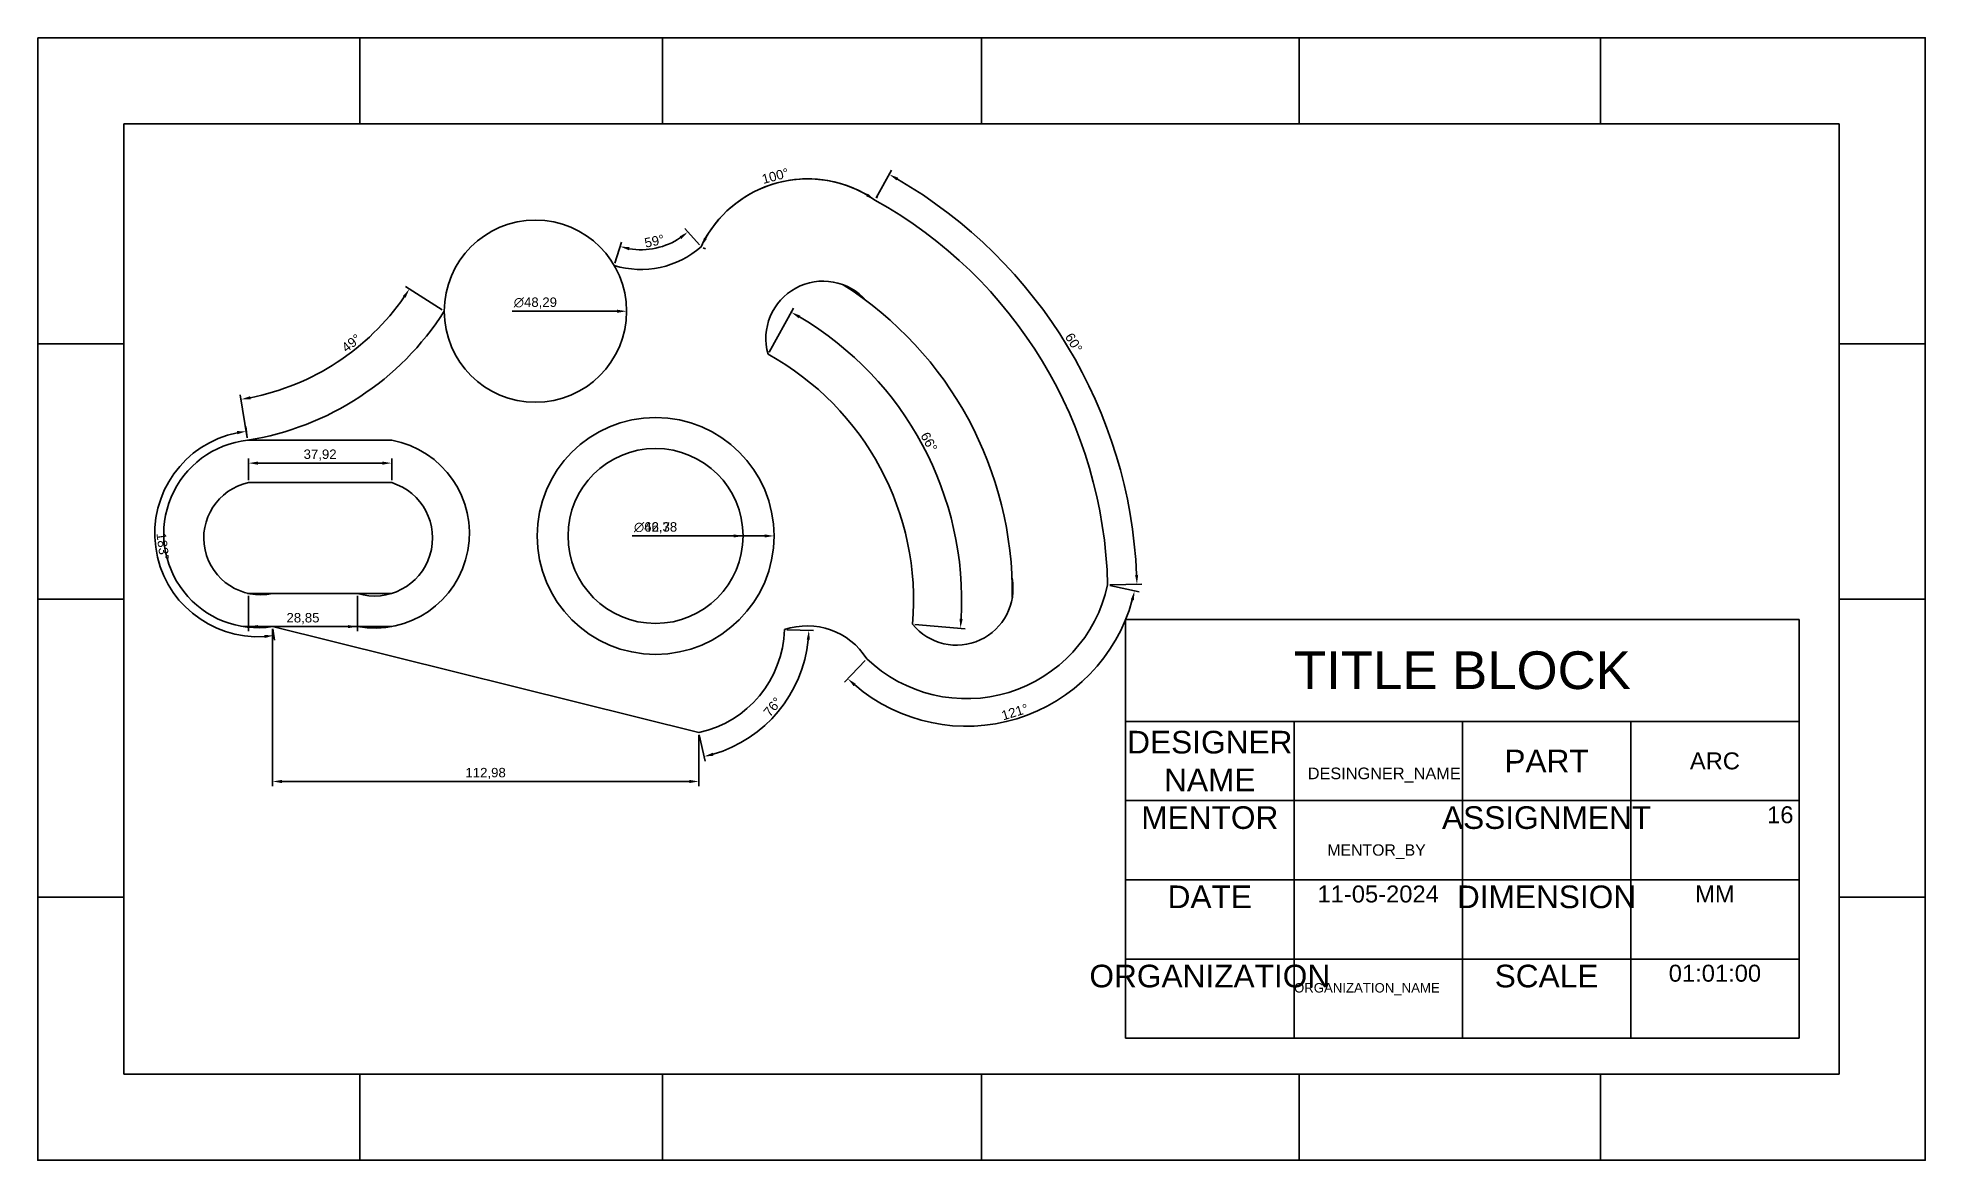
# Model space of a CAD drawing. Header units: millimetres. Extents: x 2595 to 3095, y 1259 to 1557.
import ezdxf

# ---------------------------------------------------------------- set-up
doc = ezdxf.new("R2010")
doc.units = ezdxf.units.MM
doc.styles.get("Standard").update_dxf_attribs({"font": 'arial.ttf'})
doc.dimstyles.new('ISO-25', dxfattribs={"dimtxt": 2.5, "dimasz": 2.5, "dimexe": 1.2465, "dimexo": 0.624, "dimtad": 1, "dimtxsty": 'Standard', "dimcen": 2.5, "dimclrd": 3, "dimclre": 5, "dimadec": 0, "dimazin": 0, "dimtfac": 1, "dimtmove": 0, "dimatfit": 3, "dimfxl": 1, "dimlwd": 25, "dimarcsym": 0})

# ---------------------------------------------------------------- blocks, each defined once
blk = doc.blocks.new('*D1')
at = {"color": 5, "lineweight": -2, "transparency": 16777216}
for p, q in [((2650.86, 1439.36), (2650.86, 1445.16)), ((2688.78, 1439.36), (2688.78, 1445.16))]:
    blk.add_line(p, q, dxfattribs=at)
at = {"color": 3, "lineweight": 25, "transparency": 16777216}
blk.add_line((2653.36, 1443.91), (2686.28, 1443.91), dxfattribs=at)
at = {"color": 3, "transparency": 16777216}
for points in [[(2653.36, 1444.33), (2653.36, 1443.49), (2650.86, 1443.91)], [(2686.28, 1444.33), (2686.28, 1443.49), (2688.78, 1443.91)]]:
    blk.add_solid(points, dxfattribs=at)
at = {"layer": 'Defpoints', "color": 0, "transparency": 16777216}
for p in [(2688.78, 1443.91), (2650.86, 1438.74), (2688.78, 1438.74)]:
    blk.add_point(p, dxfattribs=at)
at = {"color": 0, "transparency": 16777216, "insert": (2669.82, 1446.04), "char_height": 2.5, "attachment_point": 5}
blk.add_mtext('37,92', dxfattribs=at)
blk = doc.blocks.new('*D2')
at = {"color": 5, "lineweight": -2, "transparency": 16777216}
for p, q in [((2650.86, 1408.74), (2650.86, 1399.33)), ((2679.71, 1408.74), (2679.71, 1399.33))]:
    blk.add_line(p, q, dxfattribs=at)
at = {"color": 3, "lineweight": 25, "transparency": 16777216}
blk.add_line((2653.36, 1400.58), (2677.21, 1400.58), dxfattribs=at)
at = {"color": 3, "transparency": 16777216}
for points in [[(2653.36, 1400.99), (2653.36, 1400.16), (2650.86, 1400.58)], [(2677.21, 1400.99), (2677.21, 1400.16), (2679.71, 1400.58)]]:
    blk.add_solid(points, dxfattribs=at)
at = {"layer": 'Defpoints', "color": 0, "transparency": 16777216}
for p in [(2650.86, 1409.36), (2679.71, 1409.36), (2679.71, 1400.58)]:
    blk.add_point(p, dxfattribs=at)
at = {"color": 0, "transparency": 16777216, "insert": (2665.28, 1402.7), "char_height": 2.5, "attachment_point": 5}
blk.add_mtext('28,85', dxfattribs=at)
blk = doc.blocks.new('*D3')
at = {"color": 5, "lineweight": -2, "transparency": 16777216}
for p, q in [((2657.18, 1399.95), (2657.18, 1358.27)), ((2770.16, 1371.84), (2770.16, 1358.27))]:
    blk.add_line(p, q, dxfattribs=at)
at = {"color": 3, "lineweight": 25, "transparency": 16777216}
blk.add_line((2659.68, 1359.52), (2767.66, 1359.52), dxfattribs=at)
at = {"color": 3, "transparency": 16777216}
for points in [[(2659.68, 1359.93), (2659.68, 1359.1), (2657.18, 1359.52)], [(2767.66, 1359.93), (2767.66, 1359.1), (2770.16, 1359.52)]]:
    blk.add_solid(points, dxfattribs=at)
at = {"layer": 'Defpoints', "color": 0, "transparency": 16777216}
for p in [(2657.18, 1400.58), (2770.16, 1372.46), (2770.16, 1359.52)]:
    blk.add_point(p, dxfattribs=at)
at = {"color": 0, "transparency": 16777216, "insert": (2713.67, 1361.64), "char_height": 2.5, "attachment_point": 5}
blk.add_mtext('112,98', dxfattribs=at)
blk = doc.blocks.new('*D4')
at = {"color": 3, "lineweight": 25, "transparency": 16777216}
blk.add_line((2720.66, 1484.18), (2748.51, 1484.18), dxfattribs=at)
at = {"color": 3, "transparency": 16777216}
blk.add_solid([(2748.51, 1484.59), (2748.51, 1483.76), (2751.01, 1484.18)], dxfattribs=at)
at = {"layer": 'Defpoints', "color": 0, "transparency": 16777216}
for p in [(2702.72, 1484.18), (2751.01, 1484.18)]:
    blk.add_point(p, dxfattribs=at)
at = {"color": 0, "transparency": 16777216, "insert": (2726.86, 1486.34), "char_height": 2.5, "attachment_point": 5}
blk.add_mtext('∅48,29', dxfattribs=at)
blk = doc.blocks.new('*D5')
at = {"color": 3, "lineweight": 25, "transparency": 16777216}
blk.add_line((2752.49, 1424.6), (2779.39, 1424.6), dxfattribs=at)
at = {"color": 3, "transparency": 16777216}
blk.add_solid([(2779.39, 1425.02), (2779.39, 1424.19), (2781.89, 1424.6)], dxfattribs=at)
at = {"layer": 'Defpoints', "color": 0, "transparency": 16777216}
for p in [(2735.5, 1424.6), (2781.89, 1424.6)]:
    blk.add_point(p, dxfattribs=at)
at = {"color": 0, "transparency": 16777216, "insert": (2758.7, 1426.77), "char_height": 2.5, "attachment_point": 5}
blk.add_mtext('∅46,38', dxfattribs=at)
blk = doc.blocks.new('*D6')
at = {"color": 3, "lineweight": 25, "transparency": 16777216}
blk.add_line((2752.49, 1424.6), (2787.58, 1424.6), dxfattribs=at)
at = {"color": 3, "transparency": 16777216}
blk.add_solid([(2787.58, 1425.02), (2787.58, 1424.19), (2790.08, 1424.6)], dxfattribs=at)
at = {"layer": 'Defpoints', "color": 0, "transparency": 16777216}
for p in [(2727.31, 1424.6), (2790.08, 1424.6)]:
    blk.add_point(p, dxfattribs=at)
at = {"color": 0, "transparency": 16777216, "insert": (2758.7, 1426.77), "char_height": 2.5, "attachment_point": 5}
blk.add_mtext('∅62,78', dxfattribs=at)
blk = doc.blocks.new('*D7')
at = {"color": 5, "lineweight": -2, "transparency": 16777216}
for p, q in [((2788.83, 1473.32), (2795.28, 1484.99)), ((2827.43, 1401.14), (2840.72, 1400.02))]:
    blk.add_line(p, q, dxfattribs=at)
at = {"color": 3, "lineweight": 25, "transparency": 16777216}
blk.add_arc((2752.42, 1407.43), 87.37, 356.8427, 59.4358, dxfattribs=at)
at = {"color": 3, "transparency": 16777216}
for points in [[(2796.64, 1482.3), (2797.05, 1483.02), (2794.67, 1483.9)], [(2840.07, 1402.59), (2839.24, 1402.65), (2839.48, 1400.13)]]:
    blk.add_solid(points, dxfattribs=at)
at = {"layer": 'Defpoints', "color": 0, "transparency": 16777216}
for p in [(2788.52, 1472.77), (2835.9, 1433.21), (2752.42, 1407.43), (2826.81, 1401.19)]:
    blk.add_point(p, dxfattribs=at)
at = {"color": 0, "transparency": 16777216, "insert": (2831.14, 1449.53), "char_height": 2.5, "attachment_point": 5, "rotation": 298.1392}
blk.add_mtext('66°', dxfattribs=at)
blk = doc.blocks.new('*D8')
at = {"color": 5, "lineweight": -2, "transparency": 16777216}
for p, q in [((2650.51, 1450.61), (2650.18, 1453.6)), ((2657.27, 1399.96), (2657.74, 1396.99))]:
    blk.add_line(p, q, dxfattribs=at)
at = {"color": 3, "lineweight": 25, "transparency": 16777216}
blk.add_arc((2653.33, 1425.21), 27.32, 101.573, 273.6314, dxfattribs=at)
at = {"color": 3, "transparency": 16777216}
for points in [[(2647.79, 1452.39), (2647.92, 1451.56), (2650.32, 1452.36)], [(2655.02, 1398.36), (2655.11, 1397.53), (2657.55, 1398.22)]]:
    blk.add_solid(points, dxfattribs=at)
at = {"layer": 'Defpoints', "color": 0, "transparency": 16777216}
for p in [(2650.58, 1449.99), (2628.15, 1435.81), (2653.33, 1425.21), (2657.18, 1400.58)]:
    blk.add_point(p, dxfattribs=at)
at = {"color": 0, "transparency": 16777216, "insert": (2628.14, 1421.85), "char_height": 2.5, "attachment_point": 5, "rotation": 277.6022}
blk.add_mtext('183°', dxfattribs=at)
blk = doc.blocks.new('*D9')
at = {"color": 5, "lineweight": -2, "transparency": 16777216}
for p, q in [((2817.13, 1514.2), (2821.21, 1521.54)), ((2879.09, 1411.62), (2887.49, 1411.82))]:
    blk.add_line(p, q, dxfattribs=at)
at = {"color": 3, "lineweight": 25, "transparency": 16777216}
blk.add_arc((2758.51, 1408.79), 127.76, 2.4685, 59.8002, dxfattribs=at)
at = {"color": 3, "transparency": 16777216}
for points in [[(2822.57, 1518.85), (2822.99, 1519.57), (2820.61, 1520.45)], [(2886.57, 1414.3), (2885.74, 1414.28), (2886.24, 1411.79)]]:
    blk.add_solid(points, dxfattribs=at)
at = {"layer": 'Defpoints', "color": 0, "transparency": 16777216}
for p in [(2816.83, 1513.65), (2877.63, 1455), (2878.47, 1411.61), (2758.51, 1408.79)]:
    blk.add_point(p, dxfattribs=at)
at = {"color": 0, "transparency": 16777216, "insert": (2869.5, 1475.83), "char_height": 2.5, "attachment_point": 5, "rotation": 301.1343}
blk.add_mtext('60°', dxfattribs=at)
blk = doc.blocks.new('*D10')
at = {"color": 5, "lineweight": -2, "transparency": 16777216}
for p, q in [((2817.19, 1514.17), (2817.54, 1514.68)), ((2771.32, 1501.01), (2771.89, 1500.75))]:
    blk.add_line(p, q, dxfattribs=at)
at = {"color": 3, "lineweight": 25, "transparency": 16777216}
blk.add_arc((2799, 1488.1), 31.16, 59.6912, 150.3855, dxfattribs=at)
at = {"color": 3, "transparency": 16777216}
for points in [[(2814.95, 1515.35), (2814.5, 1514.65), (2816.83, 1513.65)], [(2772.28, 1503.31), (2771.54, 1503.69), (2770.76, 1501.28)]]:
    blk.add_solid(points, dxfattribs=at)
at = {"layer": 'Defpoints', "color": 0, "transparency": 16777216}
for p in [(2799.87, 1519.25), (2816.83, 1513.65), (2770.76, 1501.28), (2799, 1488.1)]:
    blk.add_point(p, dxfattribs=at)
at = {"color": 0, "transparency": 16777216, "insert": (2790.42, 1520.03), "char_height": 2.5, "attachment_point": 5, "rotation": 15.0383}
blk.add_mtext('100°', dxfattribs=at)
blk = doc.blocks.new('*D11')
at = {"color": 5, "lineweight": -2, "transparency": 16777216}
for p, q in [((2702.19, 1484.51), (2692.43, 1490.73)), ((2650.49, 1450.61), (2648.67, 1462.04))]:
    blk.add_line(p, q, dxfattribs=at)
at = {"color": 3, "lineweight": 25, "transparency": 16777216}
blk.add_arc((2638.71, 1524.95), 64.94, 281.2095, 325.2986, dxfattribs=at)
at = {"color": 3, "transparency": 16777216}
for points in [[(2691.75, 1488.21), (2692.44, 1487.75), (2693.48, 1490.06)], [(2651.4, 1460.84), (2651.26, 1461.66), (2648.87, 1460.81)]]:
    blk.add_solid(points, dxfattribs=at)
at = {"layer": 'Defpoints', "color": 0, "transparency": 16777216}
for p in [(2638.71, 1524.95), (2702.72, 1484.18), (2666.33, 1466.18), (2650.58, 1449.99)]:
    blk.add_point(p, dxfattribs=at)
at = {"color": 0, "transparency": 16777216, "insert": (2678.09, 1475.73), "char_height": 2.5, "attachment_point": 5, "rotation": 38.6686}
blk.add_mtext('49°', dxfattribs=at)
blk = doc.blocks.new('*D12')
at = {"color": 5, "lineweight": -2, "transparency": 16777216}
for p, q in [((2770.34, 1501.74), (2766.45, 1506.14)), ((2747.92, 1496.91), (2749.65, 1502.52))]:
    blk.add_line(p, q, dxfattribs=at)
at = {"color": 3, "lineweight": 25, "transparency": 16777216}
blk.add_arc((2754.83, 1519.28), 18.79, 260.465, 303.8719, dxfattribs=at)
at = {"color": 3, "transparency": 16777216}
for points in [[(2751.62, 1500.35), (2751.81, 1501.16), (2749.29, 1501.33)], [(2765.05, 1504.01), (2765.56, 1503.35), (2767.28, 1505.21)]]:
    blk.add_solid(points, dxfattribs=at)
at = {"layer": 'Defpoints', "color": 0, "transparency": 16777216}
for p in [(2754.83, 1519.28), (2755.61, 1500.51), (2770.76, 1501.28), (2747.74, 1496.31)]:
    blk.add_point(p, dxfattribs=at)
at = {"color": 0, "transparency": 16777216, "insert": (2758.39, 1502.77), "char_height": 2.5, "attachment_point": 5, "rotation": 12.1684}
blk.add_mtext('59°', dxfattribs=at)
blk = doc.blocks.new('*D13')
at = {"color": 5, "lineweight": -2, "transparency": 16777216}
for p, q in [((2879.08, 1411.48), (2886.82, 1409.8)), ((2814.22, 1391.61), (2808.75, 1385.88))]:
    blk.add_line(p, q, dxfattribs=at)
at = {"color": 3, "lineweight": 25, "transparency": 16777216}
blk.add_arc((2841.09, 1419.71), 45.55, 229.4312, 344.629, dxfattribs=at)
at = {"color": 3, "transparency": 16777216}
for points in [[(2884.61, 1407.73), (2885.41, 1407.53), (2885.61, 1410.06)], [(2811.18, 1384.8), (2811.74, 1385.41), (2809.61, 1386.78)]]:
    blk.add_solid(points, dxfattribs=at)
at = {"layer": 'Defpoints', "color": 0, "transparency": 16777216}
for p in [(2841.09, 1419.71), (2878.47, 1411.61), (2814.65, 1392.06), (2838.53, 1374.23)]:
    blk.add_point(p, dxfattribs=at)
at = {"color": 0, "transparency": 16777216, "insert": (2853.88, 1377.95), "char_height": 2.5, "attachment_point": 5, "rotation": 17.0301}
blk.add_mtext('121°', dxfattribs=at)
blk = doc.blocks.new('*D14')
at = {"color": 5, "lineweight": -2, "transparency": 16777216}
for p, q in [((2793.47, 1399.76), (2800.57, 1399.56)), ((2770.29, 1371.85), (2771.8, 1364.91))]:
    blk.add_line(p, q, dxfattribs=at)
at = {"color": 3, "lineweight": 25, "transparency": 16777216}
blk.add_arc((2764.03, 1400.63), 35.31, 286.3294, 354.2608, dxfattribs=at)
at = {"color": 3, "transparency": 16777216}
for points in [[(2798.75, 1397.12), (2799.58, 1397.07), (2799.32, 1399.59)], [(2774.06, 1366.34), (2773.85, 1367.15), (2771.54, 1366.13)]]:
    blk.add_solid(points, dxfattribs=at)
at = {"layer": 'Defpoints', "color": 0, "transparency": 16777216}
for p in [(2764.03, 1400.63), (2792.84, 1399.78), (2770.16, 1372.46), (2785.58, 1372.66)]:
    blk.add_point(p, dxfattribs=at)
at = {"color": 0, "transparency": 16777216, "insert": (2789.73, 1379.29), "char_height": 2.5, "attachment_point": 5, "rotation": 50.2951}
blk.add_mtext('76°', dxfattribs=at)
blk = doc.blocks.new('*T15')
at = {"color": 0, "linetype": 'ByBlock', "lineweight": -2, "transparency": 16777216}
for p, q in [((0, 0), (178.44, 0)), ((0, 0), (0, -111)), ((178.44, 0), (178.44, -111)), ((0, -27), (178.44, -27)), ((44.61, -27), (44.61, -111)), ((89.22, -27), (89.22, -111)), ((133.83, -27), (133.83, -111)), ((0, -48), (178.44, -48)), ((0, -69), (178.44, -69)), ((0, -90), (178.44, -90)), ((0, -111), (178.44, -111))]:
    blk.add_line(p, q, dxfattribs=at)
at = {"color": 0, "transparency": 16777216}
for s, insert, char_height, width, attachment_point in [('TITLE BLOCK', (89.22, -13.5), 10, 175.4389, 5), ('DESIGNER NAME', (22.3, -37.5), 6, 41.6097, 5), ('PART', (111.52, -37.5), 6, 41.6097, 5), ('ARC', (156.13, -37.5), 4.5, 41.6097, 5), ('MENTOR', (22.3, -49.5), 6, 41.6097, 2), ('ASSIGNMENT', (111.52, -49.5), 6, 41.6097, 2), ('16', (176.94, -49.5), 4.5, 41.6097, 3), ('DATE', (22.3, -70.5), 6, 41.6097, 2), ('11-05-2024', (66.91, -70.5), 4.5, 41.6097, 2), ('DIMENSION', (111.52, -70.5), 6, 41.6097, 2), ('MM', (156.13, -70.5), 4.5, 41.6097, 2), ('ORGANIZATION', (22.3, -91.5), 6, 41.6097, 2), ('SCALE', (111.52, -91.5), 6, 41.6097, 2), ('01:01:00', (156.13, -91.5), 4.5, 41.6097, 2)]:
    blk.add_mtext(s, dxfattribs=dict(at, insert=insert, char_height=char_height, width=width, attachment_point=attachment_point))

msp = doc.modelspace()

# ---------------------------------------------------------------- linework, layer by layer
for p, q in [((2680.315, 1533.837), (2680.315, 1556.678)), ((2680.315, 1556.678), (2760.492, 1556.678)), ((2760.492, 1556.678), (2760.492, 1533.837)), ((2845.054, 1533.837), (2845.054, 1556.678)), ((2845.054, 1556.678), (2929.24, 1556.678)), ((2929.24, 1556.678), (2929.24, 1533.837)), ((3009.066, 1533.837), (3009.066, 1556.678)), ((2760.492, 1533.837), (2845.054, 1533.837)), ((2929.24, 1533.837), (3009.066, 1533.837)), ((2595.008, 1475.535), (2617.849, 1475.535)), ((2617.849, 1475.535), (2617.849, 1407.892)), ((3072.258, 1475.535), (3095.1, 1475.535)), ((3095.1, 1475.535), (3095.1, 1407.892)), ((2650.583, 1449.991), (2688.78, 1449.991)), ((2650.858, 1438.735), (2688.78, 1438.735)), ((2617.849, 1407.892), (2595.008, 1407.892)), ((2595.008, 1407.892), (2595.008, 1328.861)), ((2688.78, 1409.362), (2650.583, 1409.362)), ((3095.1, 1407.892), (3072.258, 1407.892)), ((3072.258, 1407.892), (3072.258, 1328.861)), ((2649.484, 1400.577), (2688.78, 1400.577)), ((2657.178, 1400.577), (2770.157, 1372.461)), ((2595.008, 1328.861), (2617.849, 1328.861)), ((3072.258, 1328.861), (3095.1, 1328.861)), ((2680.315, 1259.106), (2680.315, 1281.947)), ((2680.315, 1281.947), (2760.492, 1281.947)), ((2760.492, 1281.947), (2760.492, 1259.106)), ((2845.054, 1259.106), (2845.054, 1281.947)), ((2845.054, 1281.947), (2929.24, 1281.947)), ((2929.24, 1281.947), (2929.24, 1259.106)), ((3009.066, 1259.106), (3009.066, 1281.947)), ((2760.492, 1259.106), (2845.054, 1259.106)), ((2929.24, 1259.106), (3009.066, 1259.106))]:
    msp.add_line(p, q)
for points in [[(2595.008, 1556.678), (3095.1, 1556.678), (3095.1, 1259.106), (2595.008, 1259.106)], [(2617.849, 1533.837), (3072.258, 1533.837), (3072.258, 1281.947), (2617.849, 1281.947)]]:
    msp.add_lwpolyline(points, close=True)
for centre, radius in [((2726.862, 1484.177), 24.145), ((2758.696, 1424.603), 31.388), ((2758.696, 1424.603), 23.192)]:
    msp.add_circle(centre, radius)
for centre, radius, start, end in [((2798.997, 1488.098), 31.162, 55.09327, 154.98342), ((2758.511, 1408.786), 119.992, 1.34738, 60.92131), ((2754.83, 1519.279), 24.038, 252.83532, 311.50155), ((2803.095, 1476.982), 15.167, 41.13439, 196.12279), ((2756.375, 1409.515), 96.841, 359.2691, 57.49376), ((2638.706, 1524.949), 75.894, 279.00352, 327.50449), ((2752.42, 1407.433), 74.649, 355.20306, 61.07539), ((2653.331, 1425.21), 24.932, 96.32791, 278.87652), ((2684.246, 1425.284), 25.119, 259.6009, 79.6009), ((2654.018, 1424.048), 15.023, 102.1432, 282.1432), ((2684.246, 1424.048), 15.371, 252.84339, 72.84339), ((2841.088, 1419.708), 38.25, 226.28629, 347.77396), ((2838.426, 1410.626), 14.967, 219.08202, 10.57027), ((2798.847, 1382.076), 18.696, 32.27681, 108.72779), ((2764.03, 1400.629), 28.827, 282.27189, 358.31826)]:
    msp.add_arc(centre, radius, start, end)

# ---------------------------------------------------------------- block references
msp.add_blockref('*T15', (2883.242, 1402.445))

# ---------------------------------------------------------------- texts
for tag, p, height in [('DESINGNER_NAME', (2931.498, 1360.123), 3.089), ('MENTOR_BY', (2936.679, 1339.852), 3), ('ORGANIZATION_NAME', (2927.851, 1303.574), 2.5)]:
    msp.add_attdef(tag, p, '', height=height)

# ---------------------------------------------------------------- dimensions: what is measured, and where the dimension line sits
dim = msp.add_angular_dim_3p(base=(2666.325, 1466.178), center=(2638.706, 1524.949), p1=(2650.583, 1449.991), p2=(2702.718, 1484.177), dimstyle='ISO-25')
dim.commit()
dim.dimension.update_dxf_attribs({"geometry": '*D11', "text_midpoint": (2679.28, 1474.248), "dimtype": 165})
for base, center, p1, p2, picture, middle in [((2877.625, 1455), (2758.511, 1408.786), (2878.47, 1411.608), (2816.829, 1513.654), '*D9', (2869.5, 1475.829)), ((2799.872, 1519.248), (2798.997, 1488.098), (2816.829, 1513.654), (2770.758, 1501.276), '*D10', (2790.418, 1520.029)), ((2755.614, 1500.507), (2754.83, 1519.279), (2747.736, 1496.312), (2770.758, 1501.276), '*D12', (2758.389, 1502.772)), ((2835.896, 1433.21), (2752.42, 1407.433), (2826.808, 1401.19), (2788.525, 1472.77), '*D7', (2831.135, 1449.532)), ((2628.151, 1435.807), (2653.331, 1425.21), (2650.583, 1449.991), (2657.178, 1400.577), '*D8', (2628.138, 1421.848)), ((2838.531, 1374.228), (2841.088, 1419.708), (2814.654, 1392.06), (2878.47, 1411.608), '*D13', (2853.878, 1377.951)), ((2785.584, 1372.661), (2764.03, 1400.629), (2770.157, 1372.461), (2792.844, 1399.783), '*D14', (2789.733, 1379.286))]:
    dim = msp.add_angular_dim_3p(base=base, center=center, p1=p1, p2=p2, dimstyle='ISO-25')
    dim.commit()
    dim.dimension.update_dxf_attribs({"geometry": picture, "text_midpoint": middle})
for p1, p2, picture, middle in [((2702.718, 1484.177), (2751.007, 1484.177), '*D4', (2726.862, 1484.177)), ((2727.3078, 1424.6026), (2790.0833, 1424.6026), '*D6', (2758.6956, 1424.6026)), ((2735.504, 1424.603), (2781.887, 1424.603), '*D5', (2758.696, 1424.603))]:
    dim = msp.add_diameter_dim_2p(p1=p1, p2=p2, dimstyle='ISO-25')
    dim.commit()
    dim.dimension.update_dxf_attribs({"geometry": picture, "text_midpoint": middle, "dimtype": 163})
for base, p1, p2, picture, middle in [((2688.78, 1443.91), (2650.858, 1438.735), (2688.78, 1438.735), '*D1', (2669.819, 1446.038)), ((2679.712, 1400.577), (2650.858, 1409.362), (2679.712, 1409.362), '*D2', (2665.285, 1402.704)), ((2770.157, 1359.516), (2657.178, 1400.577), (2770.157, 1372.461), '*D3', (2713.668, 1361.644))]:
    dim = msp.add_linear_dim(base=base, p1=p1, p2=p2, dimstyle='ISO-25')
    dim.commit()
    dim.dimension.update_dxf_attribs({"geometry": picture, "text_midpoint": middle})

doc.saveas('drawing.dxf')
